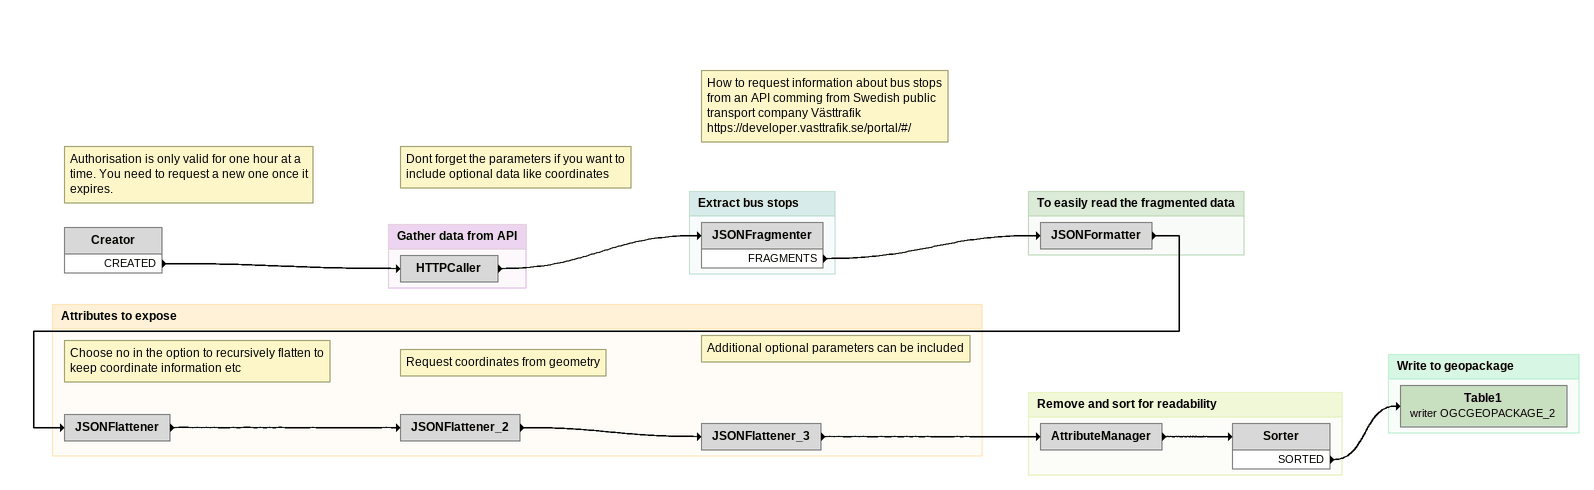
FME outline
Note: Authorisation is only valid for one hour at a time. You need to request a new one once it expires.
Note: Dont forget the parameters if you want to include optional data like coordinates
Note: How to request information about bus stops from an API comming from Swedish public transport company Västtrafik https://developer.vasttrafik.se/portal/#/
Creator
    CREATED -> HTTPCaller

Bookmark: Gather data from API
HTTPCaller
    -> JSONFragmenter

Bookmark: Extract bus stops
JSONFragmenter
    FRAGMENTS -> JSONFormatter

Bookmark: To easily read the fragmented data
JSONFormatter
    -> JSONFlattener

Bookmark: Attributes to expose
Note: Choose no in the option to recursively flatten to keep coordinate information etc
JSONFlattener
    -> JSONFlattener_2
Note: Request coordinates from geometry
JSONFlattener_2
    -> JSONFlattener_3
Note: Additional optional parameters can be included
JSONFlattener_3
    -> AttributeManager

Bookmark: Remove and sort for readability
AttributeManager
    -> Sorter
Sorter
    SORTED -> Table1 (writer OGCGEOPACKAGE_2)

Bookmark: Write to geopackage
Table1 (writer OGCGEOPACKAGE_2)
